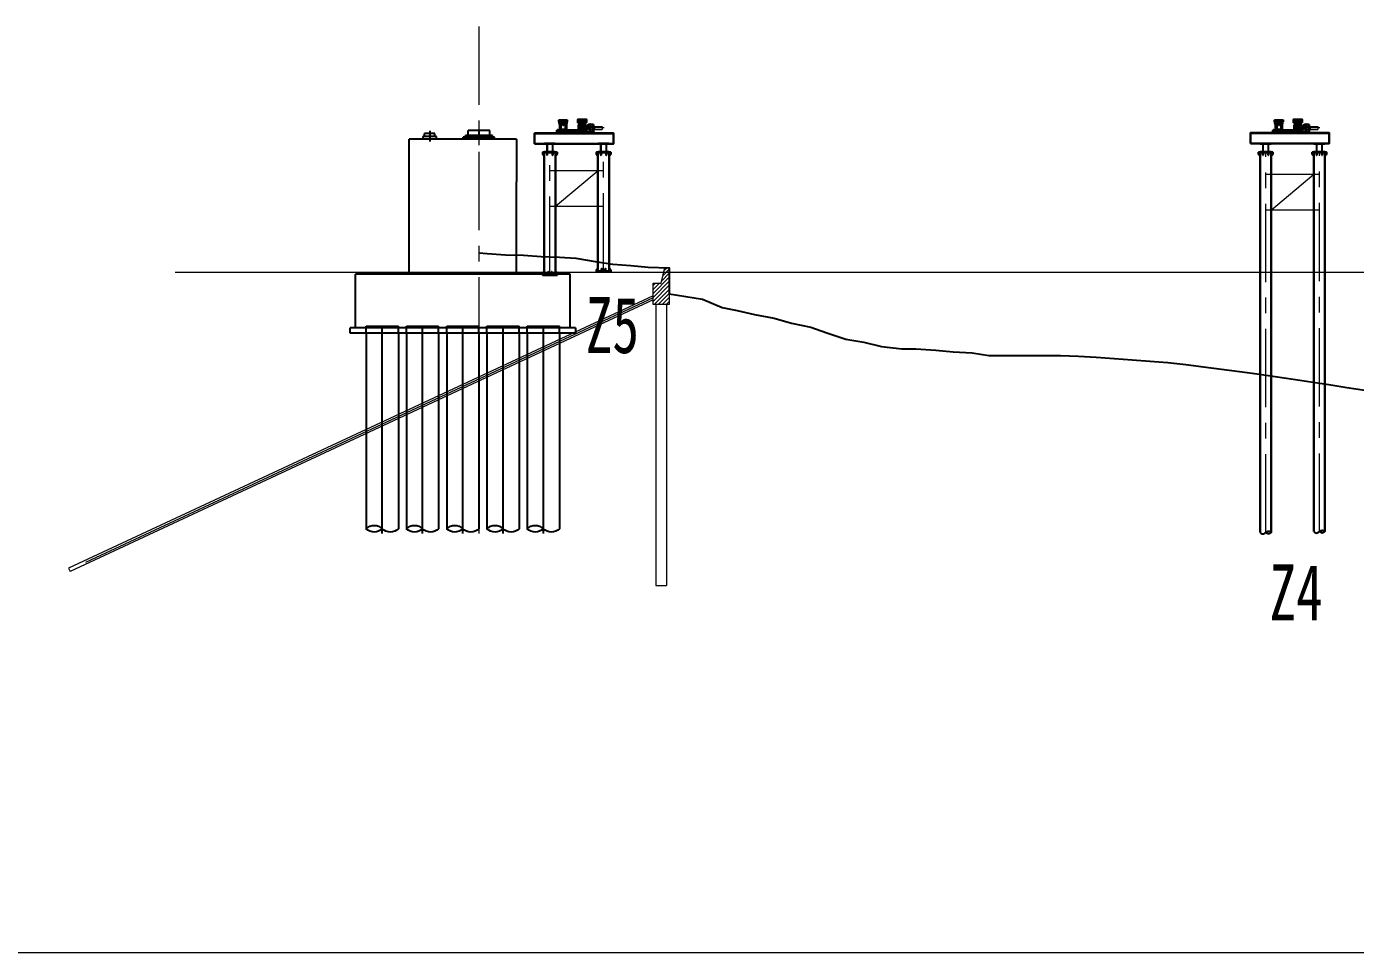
# Model space of a CAD drawing. Extents: x 1767995 to 4174245, y 542814 to 862564.
# Drawn here: x 1856895 to 1931156, y 702689 to 754434 of the extents above; entities that cross this region are included whole.
import ezdxf
from ezdxf.lldxf.tags import DXFTag

# ---------------------------------------------------------------- set-up
doc = ezdxf.new("R2010")
doc.units = 0
doc.header["$LTSCALE"] = 3500
for name, pattern in [('ACAD_ISO02W100', [15, 12, -3]), ('CENTER', [2, 1.25, -0.25, 0.25, -0.25]), ('CENTER8', [6.35, 3.96875, -0.79375, 0.79375, -0.79375]), ('CENTERX2', [101.6, 63.5, -12.7, 12.7, -12.7]), ('DASHED', [0.75, 0.5, -0.25]), ('LINEL4', [12.5, 7.5, -2, 1, -2])]:
    doc.linetypes.add(name, pattern=pattern)
for name, color, linetype, lineweight in [('0 尺寸线', 4, 'Continuous', 18), ('1 BZ 标注', 2, 'Continuous', 13), ('1粗实线', 1, 'Continuous', 30), ('3中心线', 6, 'CENTER', 18), ('5文本', 7, 'Continuous', 15), ('AM_0', 7, 'Continuous', 50), ('中心线', 2, 'CENTER', 15), ('尺寸标注', 3, 'Continuous', 18), ('总 河堤', 6, 'Continuous', 15), ('标注', 3, 'Continuous', 18), ('桥 构造细实', 3, 'Continuous', 15), ('桥 构造细虚', 6, 'Continuous', 15), ('桥-构造-细线', 4, 'Continuous', 18)]:
    doc.layers.add(name, color=color, linetype=linetype, lineweight=lineweight)
for name, color, linetype in [('M_Prof', 2, 'Continuous'), ('卡特粗实线', 7, 'Continuous'), ('纵_地面线', 30, 'Continuous')]:
    doc.layers.add(name, color=color, linetype=linetype)
doc.styles.add('图内文字', font='仿宋_GB2312.TTF', dxfattribs={"width": 0.7})
tags = doc.linetypes.add('DASHDOT0', pattern=[1, 0.4, -0.3, 0, -0.3]).pattern_tags.tags
tags[10:11] = [DXFTag(74, 4), DXFTag(75, 0), DXFTag(340, '0'), DXFTag(46, 0.0), DXFTag(50, 0.0), DXFTag(44, 0.0), DXFTag(45, 0.0)]
tags[8:9] = [DXFTag(74, 4), DXFTag(75, 0), DXFTag(340, '0'), DXFTag(46, 0.0), DXFTag(50, 0.0), DXFTag(44, 0.0), DXFTag(45, 0.0)]
tags[6:7] = [DXFTag(74, 4), DXFTag(75, 0), DXFTag(340, '0'), DXFTag(46, 0.0), DXFTag(50, 0.0), DXFTag(44, 0.0), DXFTag(45, 0.0)]
tags[4:5] = [DXFTag(74, 4), DXFTag(75, 0), DXFTag(340, '0'), DXFTag(46, 0.0), DXFTag(50, 0.0), DXFTag(44, 0.0), DXFTag(45, 0.0)]

# ---------------------------------------------------------------- blocks, each defined once
blk = doc.blocks.new('左堤岸')
at = {"layer": '总 河堤'}
h = blk.add_hatch(dxfattribs=at)
h.set_pattern_fill('ANSI31', color=256, scale=0.05, style=0)
h.paths.add_polyline_path([(0, 1.25), (-0.25, 1.25), (-0.45, 0.4), (-0.9, 0.4), (-0.9, -0.42), (0, 0)])
h.paths.add_polyline_path([(0, 0), (-0.9, -0.42), (-0.9, -0.8), (0, -0.8)])
for p, q in [((-0.45, 0.4), (-0.25, 1.25)), ((0, 1.25), (-0.25, 1.25)), ((0, 1.25), (0, -0.8)), ((-0.9, -0.8), (-0.9, 0.4)), ((-0.9, 0.4), (-0.45, 0.4)), ((0, -0.8), (-0.9, -0.8)), ((-0.75, -0.8), (-0.75, -16.5)), ((-0.15, -0.8), (-0.15, -16.5)), ((-0.75, -16.5), (-0.15, -16.5))]:
    blk.add_line(p, q, dxfattribs=at)
at = {"layer": '总 河堤', "color": 8}
for p, q in [((-0.9, -0.309), (-33.569, -15.543)), ((-0.9, -0.53), (-33.485, -15.725)), ((-0.9, -0.42), (-32.621, -15.211)), ((-33.569, -15.543), (-33.485, -15.725))]:
    blk.add_line(p, q, dxfattribs=at)
blk = doc.blocks.new('当时算的发生的')
at = {"color": 1}
for p, q in [((5298073, 1442349), (5297573, 1442349)), ((5297573, 1439961), (5297573, 1442349)), ((5303573, 1442349), (5298073, 1442349)), ((5298323, 1442349), (5298323, 1442349)), ((5299109, 1442495), (5298336, 1442495)), ((5299109, 1442495), (5298336, 1442495)), ((5299109, 1442495), (5298336, 1442495)), ((5299109, 1442495), (5298336, 1442495)), ((5298336, 1442495), (5298336, 1442349)), ((5299109, 1442349), (5298336, 1442349)), ((5298441, 1442495), (5298441, 1442655)), ((5298441, 1442495), (5298441, 1442655)), ((5298441, 1442495), (5298441, 1442655)), ((5298441, 1442495), (5298441, 1442655)), ((5298441, 1442495), (5298441, 1442655)), ((5298441, 1442495), (5298441, 1442655)), ((5299005, 1442655), (5298441, 1442655)), ((5298723, 1442815), (5298723, 1442206)), ((5299005, 1442495), (5299005, 1442655)), ((5299005, 1442495), (5299005, 1442655)), ((5299005, 1442495), (5299005, 1442655)), ((5299005, 1442495), (5299005, 1442655)), ((5299005, 1442495), (5299005, 1442655)), ((5299005, 1442495), (5299005, 1442655)), ((5299005, 1442495), (5299005, 1442655)), ((5299005, 1442495), (5299005, 1442655)), ((5299109, 1442349), (5299109, 1442495)), ((5299109, 1442349), (5299109, 1442495)), ((5299109, 1442349), (5299109, 1442495)), ((5299109, 1442349), (5299109, 1442495)), ((5302348, 1442461), (5300598, 1442461)), ((5300598, 1442349), (5300598, 1442461)), ((5302348, 1442461), (5300598, 1442461)), ((5300598, 1442349), (5300598, 1442461)), ((5302348, 1442461), (5300598, 1442461)), ((5300598, 1442349), (5300598, 1442461)), ((5302348, 1442461), (5300598, 1442461)), ((5300598, 1442349), (5300598, 1442461)), ((5302223, 1442552), (5300722, 1442552)), ((5300722, 1442461), (5300722, 1442552)), ((5302223, 1442552), (5300722, 1442552)), ((5300722, 1442461), (5300722, 1442552)), ((5302223, 1442552), (5300722, 1442552)), ((5300722, 1442461), (5300722, 1442552)), ((5302223, 1442552), (5300722, 1442552)), ((5300722, 1442461), (5300722, 1442552)), ((5302223, 1442461), (5300722, 1442461)), ((5302223, 1442461), (5300722, 1442461)), ((5302223, 1442461), (5300722, 1442461)), ((5302223, 1442461), (5300722, 1442461)), ((5300868, 1442552), (5300868, 1442818)), ((5300868, 1442552), (5300868, 1442818)), ((5300868, 1442552), (5300868, 1442818)), ((5300868, 1442552), (5300868, 1442818)), ((5300868, 1442552), (5300868, 1442818)), ((5300868, 1442552), (5300868, 1442818)), ((5302077, 1442818), (5300868, 1442818)), ((5301473, 1442769), (5301473, 1442349)), ((5302077, 1442552), (5302077, 1442818)), ((5302077, 1442552), (5302077, 1442818)), ((5302077, 1442552), (5302077, 1442818)), ((5302077, 1442552), (5302077, 1442818)), ((5302077, 1442552), (5302077, 1442818)), ((5302077, 1442552), (5302077, 1442818)), ((5302077, 1442552), (5302077, 1442818)), ((5302077, 1442552), (5302077, 1442818)), ((5302223, 1442461), (5302223, 1442552)), ((5302223, 1442461), (5302223, 1442552)), ((5302223, 1442461), (5302223, 1442552)), ((5302223, 1442461), (5302223, 1442552)), ((5302348, 1442349), (5302348, 1442461)), ((5302348, 1442349), (5302348, 1442461)), ((5302348, 1442349), (5302348, 1442461)), ((5302348, 1442349), (5302348, 1442461)), ((5303573, 1442349), (5303573, 1439961)), ((5297573, 1434800), (5297573, 1439961)), ((5303573, 1434800), (5303573, 1439961)), ((5306573, 1434800), (5294573, 1434800)), ((5294573, 1431800), (5294573, 1434800)), ((5306573, 1431800), (5306573, 1434800)), ((5306573, 1431800), (5306573, 1434800)), ((5306873, 1431800), (5294273, 1431800)), ((5294273, 1431500), (5294273, 1431800)), ((5295173, 1431900), (5296973, 1431900)), ((5295173, 1431500), (5295173, 1431900)), ((5295173, 1431900), (5296973, 1431900)), ((5295173, 1431500), (5295173, 1431900)), ((5306873, 1431800), (5295173, 1431800)), ((5296073, 1420307), (5296073, 1431900)), ((5296973, 1431500), (5296973, 1431900)), ((5296973, 1431500), (5296973, 1431900)), ((5297423, 1431900), (5299223, 1431900)), ((5297423, 1431500), (5297423, 1431900)), ((5297423, 1431900), (5299223, 1431900)), ((5297423, 1431500), (5297423, 1431900)), ((5298323, 1420307), (5298323, 1431900)), ((5299223, 1431500), (5299223, 1431900)), ((5299223, 1431500), (5299223, 1431900)), ((5299673, 1431900), (5301473, 1431900)), ((5299673, 1431500), (5299673, 1431900)), ((5299673, 1431900), (5301473, 1431900)), ((5299673, 1431500), (5299673, 1431900)), ((5300573, 1420307), (5300573, 1431900)), ((5301473, 1431500), (5301473, 1431900)), ((5301473, 1431500), (5301473, 1431900)), ((5301923, 1431900), (5303723, 1431900)), ((5301923, 1431500), (5301923, 1431900)), ((5301923, 1431900), (5303723, 1431900)), ((5301923, 1431500), (5301923, 1431900)), ((5302823, 1420307), (5302823, 1431900)), ((5303723, 1431500), (5303723, 1431900)), ((5303723, 1431500), (5303723, 1431900)), ((5304173, 1431900), (5305973, 1431900)), ((5304173, 1431500), (5304173, 1431900)), ((5304173, 1431900), (5305973, 1431900)), ((5304173, 1431500), (5304173, 1431900)), ((5305073, 1420307), (5305073, 1431900)), ((5305973, 1431500), (5305973, 1431900)), ((5305973, 1431500), (5305973, 1431900)), ((5306873, 1431800), (5306873, 1431500)), ((5306873, 1431800), (5306873, 1431500)), ((5306873, 1431500), (5294273, 1431500)), ((5306873, 1431500), (5295173, 1431500)), ((5295173, 1431500), (5295173, 1420568)), ((5295173, 1431500), (5295173, 1420568)), ((5296973, 1431500), (5296973, 1420568)), ((5296973, 1431500), (5296973, 1420568)), ((5297423, 1431500), (5297423, 1420568)), ((5297423, 1431500), (5297423, 1420568)), ((5299223, 1431500), (5299223, 1420568)), ((5299223, 1431500), (5299223, 1420568)), ((5299673, 1431500), (5299673, 1420568)), ((5299673, 1431500), (5299673, 1420568)), ((5301473, 1431500), (5301473, 1420568)), ((5301473, 1431500), (5301473, 1420568)), ((5301923, 1431500), (5301923, 1420568)), ((5301923, 1431500), (5301923, 1420568)), ((5303723, 1431500), (5303723, 1420568)), ((5303723, 1431500), (5303723, 1420568)), ((5304173, 1431500), (5304173, 1420568)), ((5304173, 1431500), (5304173, 1420568)), ((5305973, 1431500), (5305973, 1420568)), ((5305973, 1431500), (5305973, 1420568))]:
    blk.add_line(p, q, dxfattribs=at)
for points in [[(5296973, 1420568, -0.414214), (5296073, 1420568, -0.414214), (5295173, 1420568, -0.414214), (5296073, 1420568)], [(5299223, 1420568, -0.414214), (5298323, 1420568, -0.414214), (5297423, 1420568, -0.414214), (5298323, 1420568)], [(5301473, 1420568, -0.414214), (5300573, 1420568, -0.414214), (5299673, 1420568, -0.414214), (5300573, 1420568)], [(5303723, 1420568, -0.414214), (5302823, 1420568, -0.414214), (5301923, 1420568, -0.414214), (5302823, 1420568)], [(5305973, 1420568, -0.414214), (5305073, 1420568, -0.414214), (5304173, 1420568, -0.414214), (5305073, 1420568)]]:
    blk.add_lwpolyline(points, format="xyb", dxfattribs=at)
blk = doc.blocks.new('SW_CENTERMARKSYMBOL_15')
at = {"color": 0, "linetype": 'Continuous', "lineweight": 0}
for p, q in [((-1, 0), (-1.21374, 0)), ((0, 0), (-0.5, 0)), ((0, 1), (0, 1.21374)), ((0, 0), (0, 0.5)), ((0, 0), (0, -0.5)), ((0, 0), (0.5, 0)), ((1, 0), (1.21374, 0)), ((0, -1), (0, -1.21374))]:
    blk.add_line(p, q, dxfattribs=at)
blk = doc.blocks.new('1234569')
at = {"layer": '尺寸标注', "color": 7, "linetype": 'CENTER8'}
for p, q in [((-196111, -679551), (-196090, -679551)), ((-196100, -679562), (-196100, -679541)), ((-196100, -679595), (-196100, -679566))]:
    blk.add_line(p, q, dxfattribs=at)
at = {"layer": '尺寸标注', "color": 7}
for points in [[(-196106, -679565), (-196106, -679565, 0.414214), (-196108, -679567), (-196108, -679575)], [(-196093, -679575), (-196093, -679567, 0.414214), (-196095, -679565), (-196095, -679565)]]:
    blk.add_lwpolyline(points, format="xyb", dxfattribs=at)
blk.add_lwpolyline([(-196095, -679575), (-196095, -679600), (-196100, -679603), (-196105, -679600), (-196105, -679575)], dxfattribs=at)
for radius in [15, 10.4]:
    blk.add_circle((-196100, -679551), radius, dxfattribs=at)
blk = doc.blocks.new('456')
at = {"layer": '尺寸标注', "color": 1, "linetype": 'DASHDOT0'}
for p, q in [((-216147, -678337), (-216154, -678337)), ((-216150, -678340), (-216150, -678333))]:
    blk.add_line(p, q, dxfattribs=at)
at = {"layer": '尺寸标注', "color": 1}
blk.add_circle((-216150, -678337), 3.5, dxfattribs=at)
blk = doc.blocks.new('321321')
at = {"layer": '尺寸标注', "color": 1, "linetype": 'DASHDOT0'}
for p, q in [((-216211, -682364), (-216218, -682364)), ((-216214, -682367), (-216214, -682360)), ((-215991, -682364), (-215998, -682364)), ((-215994, -682367), (-215994, -682360)), ((-215771, -682364), (-215778, -682364)), ((-215774, -682367), (-215774, -682360)), ((-215551, -682364), (-215558, -682364)), ((-215554, -682367), (-215554, -682360)), ((-215331, -682364), (-215338, -682364)), ((-215334, -682367), (-215334, -682360))]:
    blk.add_line(p, q, dxfattribs=at)
at = {"layer": '尺寸标注', "color": 1}
for points in [[(-216212, -682367), (-216210, -682364), (-216212, -682360), (-216216, -682361), (-216218, -682364), (-216216, -682367)], [(-215992, -682367), (-215990, -682364), (-215992, -682360), (-215996, -682361), (-215998, -682364), (-215996, -682367)], [(-215772, -682367), (-215770, -682364), (-215772, -682360), (-215776, -682361), (-215778, -682364), (-215776, -682367)], [(-215552, -682367), (-215550, -682364), (-215552, -682360), (-215556, -682361), (-215558, -682364), (-215556, -682367)], [(-215332, -682367), (-215330, -682364), (-215332, -682360), (-215336, -682361), (-215338, -682364), (-215336, -682367)]]:
    blk.add_lwpolyline(points, close=True, dxfattribs=at)
at = {"layer": '尺寸标注', "color": 4}
for centre, radius in [((-216214, -682364), 6), ((-216214, -682364), 5), ((-215994, -682364), 6), ((-215774, -682364), 6), ((-215554, -682364), 6), ((-215334, -682364), 6)]:
    blk.add_circle(centre, radius, dxfattribs=at)
at = {"layer": '尺寸标注', "color": 1}
for centre in [(-216214, -682364), (-215994, -682364), (-215774, -682364), (-215554, -682364), (-215334, -682364)]:
    blk.add_circle(centre, 5, dxfattribs=at)
at = {"layer": '尺寸标注', "color": 251}
for centre in [(-216214, -682364), (-215994, -682364), (-215774, -682364), (-215554, -682364), (-215334, -682364)]:
    blk.add_circle(centre, 3, dxfattribs=at)
blk = doc.blocks.new('0123')
at = {"layer": '尺寸标注', "color": 0}
for p, q in [((-197674, -679484), (-197674, -679478)), ((-197671, -679484), (-197671, -679509)), ((-197670, -679484), (-197670, -679478)), ((-197662, -679478), (-197662, -679484)), ((-197661, -679484), (-197661, -679509))]:
    blk.add_line(p, q, dxfattribs=at)
at = {"layer": '尺寸标注', "color": 0, "linetype": 'DASHDOT0'}
blk.add_line((-197666, -679473), (-197666, -679513), dxfattribs=at)
at = {"layer": '尺寸标注', "color": 0}
for points in [[(-197658, -679478), (-197674, -679478, 0.414214), (-197675, -679479), (-197675, -679484)], [(-197657, -679484), (-197657, -679479, 0.414214), (-197658, -679478), (-197658, -679484)]]:
    blk.add_lwpolyline(points, format="xyb", dxfattribs=at)
blk.add_lwpolyline([(-197671, -679509), (-197661, -679509), (-197666, -679513)], close=True, dxfattribs=at)
blk = doc.blocks.new('23322')
at = {"layer": '尺寸标注', "color": 0}
for p, q in [((39013, 49007), (39030, 49014)), ((39261, 49109), (39244, 49102)), ((39261, 49006), (39244, 49013)), ((39085, 48934), (39092, 48951)), ((39188, 48934), (39181, 48950))]:
    blk.add_line(p, q, dxfattribs=at)
for centre, radius in [((39021, 49010), 9), ((39022, 49106), 9), ((39137, 49058), 90), ((39137, 49058), 90), ((39089, 49173), 9), ((39185, 49173), 9), ((39252, 49010), 9), ((39253, 49105), 9), ((39089, 48942), 9), ((39184, 48942), 9)]:
    blk.add_circle(centre, radius, dxfattribs=at)
blk.add_arc((39137, 49058), 150, 296.46128, 243.53872, dxfattribs=at)
blk = doc.blocks.new('ewqwe')
h = blk.add_hatch()
h.set_pattern_fill('ANSI37', color=5, scale=4)
h.set_pattern_definition([(45, (60193.746, -5943.269), (-8.98025612, 8.98025612), []), (135, (60193.746, -5943.269), (-8.98025612, -8.98025612), [])])
h.paths.add_polyline_path([(965601, 492388), (966080, 492388), (966080, 492408), (965601, 492408)])
at = {"color": 2, "lineweight": 30}
for p, q in [((965601, 492388), (966081, 492388)), ((965601, 492208), (965601, 492378)), ((965706, 492208), (965706, 492368)), ((965726, 492208), (965726, 492368)), ((965831, 492208), (965831, 492368)), ((965851, 492208), (965851, 492368)), ((965956, 492208), (965956, 492368)), ((965976, 492208), (965976, 492368)), ((966081, 492208), (966081, 492378)), ((965601, 492208), (966081, 492208)), ((965601, 492188), (966081, 492188)), ((965651, 492148), (965671, 492148)), ((966011, 492148), (966031, 492148)), ((966081, 492188), (966081, 492208))]:
    blk.add_line(p, q, dxfattribs=at)
at = {"color": 2}
for p, q in [((965601, 492368), (965601, 492388)), ((965601, 492188), (965601, 492208))]:
    blk.add_line(p, q, dxfattribs=at)
at = {"color": 2, "lineweight": 30}
blk.add_lwpolyline([(965601, 492368), (966081, 492368), (966081, 492388)], dxfattribs=at)
at = {"layer": '0 尺寸线'}
blk.add_lwpolyline([(965601, 492388), (966081, 492388), (966081, 492408), (965601, 492408)], close=True, dxfattribs=at)
at = {"layer": '1 BZ 标注'}
for p, q in [((965651, 492148), (965671, 492148)), ((966011, 492148), (966031, 492148))]:
    blk.add_line(p, q, dxfattribs=at)
at = {"layer": '中心线', "linetype": 'CENTERX2'}
for p, q in [((965651, 492188), (965651, 492148)), ((965651, 492188), (965651, 492148)), ((965671, 492188), (965671, 492148)), ((965671, 492188), (965671, 492148)), ((965671, 492148), (966011, 492148)), ((965671, 492148), (966011, 492148)), ((966011, 492188), (966011, 492148)), ((966011, 492188), (966011, 492148)), ((966031, 492188), (966031, 492148)), ((966031, 492188), (966031, 492148))]:
    blk.add_line(p, q, dxfattribs=at)
at = {"layer": '卡特粗实线'}
blk.add_line((965976, 492208), (965996, 492208), dxfattribs=at)
blk = doc.blocks.new('A$C159A2C35')
h = blk.add_hatch()
h.set_pattern_fill('ANSI37', color=5, scale=4)
h.set_pattern_definition([(45, (-904848.285, -497628.079), (-8.98025612, 8.98025612), []), (135, (-904848.285, -497628.079), (-8.98025612, -8.98025612), [])])
h.paths.add_polyline_path([(449, 703), (928, 703), (928, 723), (449, 723)])
at = {"layer": '尺寸标注', "linetype": 'ACAD_ISO02W100', "lineweight": 30, "ltscale": 3}
h = blk.add_hatch(dxfattribs=at)
h.set_pattern_fill('ANSI32', color=3, scale=50)
h.set_pattern_definition([(45, (-39514.227, -48795.501), (-13.258252, 13.258252), []), (45, (-39505.388, -48795.501), (-13.258252, 13.258252), [])])
h.paths.add_polyline_path([(-578, 68), (-578, 48), (-175, 48), (-175, 68)])
at = {"color": 5, "linetype": 'Continuous', "lineweight": 0}
for p, q in [((-771, 352), (-1493, 352)), ((-771, 172), (-1493, 172)), ((-878, 375), (-879, 375)), ((-873, 369), (-873, 365)), ((-870, 369), (-873, 369)), ((-873, 365), (-873, 352)), ((-870, 365), (-870, 369)), ((-870, 365), (-870, 352)), ((-864, 375), (-865, 375)), ((-771, 394), (-811, 394)), ((-771, 386), (-811, 386)), ((-771, 378), (-811, 378)), ((-771, 126), (-811, 126)), ((-771, 118), (-811, 118)), ((-771, 110), (-811, 110))]:
    blk.add_line(p, q, dxfattribs=at)
at = {"color": 7, "linetype": 'Continuous'}
for p, q in [((-1026, 45), (-588, 45)), ((-923, 45), (-952, 45)), ((-667, 45), (-724, 45)), ((-588, 45), (-576, 45)), ((-118, 45), (-576, 45)), ((684, 131), (688, 131)), ((686, 418), (690, 418))]:
    blk.add_line(p, q, dxfattribs=at)
at = {"color": 6, "linetype": 'Continuous'}
blk.add_line((-578, 424), (-175, 424), dxfattribs=at)
at = {"color": 5, "linetype": 'Continuous'}
for p, q in [((-546, 98), (-546, 424)), ((-207, 424), (-207, 98))]:
    blk.add_line(p, q, dxfattribs=at)
at = {"color": 2, "lineweight": 30}
for p, q in [((448, 603), (448, 723)), ((448, 703), (928, 703)), ((448, 603), (928, 603)), ((448, 583), (928, 583)), ((473, 533), (473, 583)), ((473, 533), (483, 533)), ((473, 533), (522, 433)), ((483, 533), (483, 583)), ((483, 533), (532, 433)), ((522, 433), (563, 433)), ((553, 603), (553, 683)), ((563, 433), (563, 583)), ((573, 603), (573, 683)), ((678, 603), (678, 683)), ((698, 603), (698, 683)), ((803, 603), (803, 683)), ((814, 433), (814, 583)), ((814, 433), (856, 433)), ((823, 603), (823, 683)), ((894, 533), (846, 433)), ((904, 533), (856, 433)), ((894, 533), (894, 583)), ((904, 533), (904, 583)), ((928, 603), (928, 703))]:
    blk.add_line(p, q, dxfattribs=at)
at = {"color": 2}
for p, q in [((448, 683), (448, 703)), ((448, 583), (448, 603))]:
    blk.add_line(p, q, dxfattribs=at)
at = {"color": 5, "linetype": 'DASHED'}
for p, q in [((553, 433), (553, 583)), ((824, 433), (824, 583))]:
    blk.add_line(p, q, dxfattribs=at)
at = {"color": 5, "linetype": 'Continuous', "lineweight": 0}
for points in [[(-879, 375), (-879, 380), (-879, 382)], [(-864, 382), (-864, 382), (-864, 382), (-866, 382), (-867, 382), (-870, 382), (-872, 382), (-875, 382), (-877, 382), (-878, 382), (-879, 382), (-879, 382)], [(-864, 382), (-864, 380), (-864, 375)]]:
    blk.add_lwpolyline(points, dxfattribs=at)
blk.add_lwpolyline([(-811, 95), (-811, 410, -0.414214), (-809, 412), (-773, 412, -0.414214), (-771, 410), (-771, 95, -0.414214), (-773, 93), (-809, 93, -0.414214)], format="xyb", close=True, dxfattribs=at)
for points in [[(-603, 287), (-751, 287, -0.414214), (-753, 289), (-753, 310, 0.414214), (-755, 312), (-771, 312)], [(-771, 212), (-755, 212, 0.414214), (-753, 214), (-753, 235, -0.414214), (-751, 237), (-603, 237, 0.414214), (-598, 242), (-598, 282, 0.414214), (-603, 287)]]:
    blk.add_lwpolyline(points, format="xyb", dxfattribs=at)
at = {"color": 2, "lineweight": 30}
blk.add_lwpolyline([(448, 683), (928, 683)], dxfattribs=at)
at = {"color": 7, "linetype": 'Continuous'}
for centre, radius in [((686, 131), 8.26), ((686, 131), 7.14), ((688, 418), 8.26), ((688, 418), 7.14), ((686, 131), 2), ((688, 418), 2)]:
    blk.add_circle(centre, radius, dxfattribs=at)
at = {"color": 5, "linetype": 'Continuous', "lineweight": 0}
for points, knots in [([(-873, 369), (-875, 369), (-876, 370), (-878, 371), (-878, 371)], [0, 0, 0, 0, 0.993902, 1, 1, 1, 1]), ([(-865, 371), (-866, 371), (-867, 370), (-869, 369), (-870, 369)], [0, 0, 0, 0, 0.587839, 1, 1, 1, 1])]:
    blk.add_open_spline(points, degree=3, knots=knots, dxfattribs=at)
at = {"color": 7, "linetype": 'Continuous'}
for points in [[(680, 125), (680, 126), (678, 127), (678, 130), (678, 133), (679, 136), (681, 138), (683, 139), (686, 140), (689, 139), (692, 138), (694, 135), (695, 133), (695, 130), (694, 127), (692, 125), (690, 123), (687, 122), (684, 122), (682, 123), (681, 125), (680, 125)], [(682, 412), (682, 413), (680, 414), (680, 417), (680, 420), (681, 423), (683, 425), (685, 426), (688, 427), (691, 426), (694, 425), (696, 423), (697, 420), (697, 417), (696, 414), (694, 412), (692, 410), (689, 409), (686, 410), (684, 411), (683, 412), (682, 412)]]:
    blk.add_open_spline(points, degree=3, knots=[0, 0, 0, 0, 0.053715, 0.10743, 0.161125, 0.214803, 0.268509, 0.322226, 0.375879, 0.429453, 0.483028, 0.536683, 0.5904, 0.644106, 0.697784, 0.751479, 0.805199, 0.858879, 0.912473, 0.966037, 1, 1, 1, 1], dxfattribs=at)
at = {"layer": '0 尺寸线'}
blk.add_lwpolyline([(449, 703), (928, 703), (928, 723), (449, 723)], close=True, dxfattribs=at)
at = {"layer": '1 BZ 标注'}
for p, q in [((-1493, 352), (-1493, 172)), ((928, 703), (928, 683)), ((928, 603), (928, 583))]:
    blk.add_line(p, q, dxfattribs=at)
at = {"layer": 'AM_0', "color": 7, "lineweight": 30}
for p, q in [((-1010, 453), (-1010, 45)), ((-841, 453), (-1010, 453)), ((-990, 453), (-990, 45)), ((-877, 45), (-877, 0)), ((-841, 45), (-841, 453)), ((-811, 453), (-841, 453)), ((-811, 45), (-811, 453)), ((-761, 453), (-811, 453)), ((1006, 45), (1006, 135)), ((1026, 45), (1026, 135))]:
    blk.add_line(p, q, dxfattribs=at)
for points in [[(-1026, 45), (1026, 45), (1026, 0), (-1026, 0)], [(386, 65), (986, 65), (986, 45), (386, 45)]]:
    blk.add_lwpolyline(points, close=True, dxfattribs=at)
blk.add_lwpolyline([(1026, 135), (-511, 135, -0.414214), (-661, 285), (-661, 353, 0.414491), (-761, 453)], format="xyb", dxfattribs=at)
blk.add_lwpolyline([(-678, 45), (-678, 48), (-576, 48), (346, 48), (346, 45)], dxfattribs=at)
at = {"layer": '中心线', "linetype": 'CENTERX2'}
blk.add_line((688, 610), (688, 363), dxfattribs=at)
at = {"layer": '卡特粗实线'}
blk.add_line((823, 603), (843, 603), dxfattribs=at)
at = {"layer": '尺寸标注', "color": 253, "linetype": 'LINEL4'}
for p, q in [((-1611, 262), (-207, 262)), ((-377, -88), (-377, 571)), ((-377, 571), (-377, -88)), ((-377, -22), (-377, 522)), ((-326, 386), (-333, 369)), ((546, 440), (546, 65)), ((546, 121), (826, 121)), ((596, 205), (596, 143)), ((776, 205), (776, 143)), ((827, 440), (826, 65))]:
    blk.add_line(p, q, dxfattribs=at)
at = {"layer": '尺寸标注', "color": 4}
for p, q in [((-811, 402), (-811, 343)), ((-811, 388), (-811, 45)), ((-811, 93), (-811, 153)), ((-811, 45), (1026, 45)), ((-227, 98), (-527, 98)), ((-522, 48), (-522, 48)), ((-514, 48), (-514, 48)), ((-444, 128), (-310, 128)), ((-385, 45), (-385, 45)), ((-381, 45), (-381, 45)), ((-373, 45), (-373, 45)), ((-369, 45), (-369, 45)), ((-244, 68), (-244, 68)), ((-228, 68), (-228, 68)), ((346, 45), (346, 135)), ((366, 45), (366, 135)), ((506, 65), (686, 65)), ((686, 143), (586, 125)), ((686, 65), (866, 65))]:
    blk.add_line(p, q, dxfattribs=at)
at = {"layer": '尺寸标注', "color": 8, "linetype": 'ACAD_ISO02W100'}
for p, q in [((-661, 272), (-811, 272)), ((-661, 252), (-811, 252))]:
    blk.add_line(p, q, dxfattribs=at)
at = {"layer": '尺寸标注', "color": 6}
blk.add_line((947, 45), (-811, 45), dxfattribs=at)
at = {"layer": '尺寸标注', "color": 6, "lineweight": 30}
for p, q in [((-708, 291), (-708, 327)), ((-708, 291), (-708, 327)), ((-708, 197), (-708, 233)), ((-708, 197), (-708, 233)), ((-706, 329), (-578, 329)), ((-706, 289), (-578, 289)), ((-706, 235), (-578, 235)), ((-706, 195), (-578, 195)), ((-175, 63), (-175, 58))]:
    blk.add_line(p, q, dxfattribs=at)
at = {"layer": '尺寸标注', "color": 4, "linetype": 'ACAD_ISO02W100'}
for p, q in [((-673, 289), (-673, 329)), ((-673, 287), (-673, 237)), ((-673, 237), (-673, 287)), ((-673, 195), (-673, 235)), ((-648, 289), (-648, 329)), ((-648, 237), (-648, 287)), ((-648, 195), (-648, 235)), ((-623, 289), (-623, 329)), ((-623, 287), (-623, 237)), ((-623, 237), (-623, 287)), ((-623, 195), (-623, 235))]:
    blk.add_line(p, q, dxfattribs=at)
at = {"layer": '尺寸标注', "color": 1, "linetype": 'CENTER8'}
blk.add_line((-633, 109), (327, 109), dxfattribs=at)
at = {"layer": '尺寸标注', "color": 2}
blk.add_line((-578, 87), (-578, 424), dxfattribs=at)
at = {"layer": '尺寸标注', "color": 6, "linetype": 'ACAD_ISO02W100', "lineweight": 30, "ltscale": 3}
for p, q in [((-578, 98), (-175, 98)), ((-578, 68), (-175, 68))]:
    blk.add_line(p, q, dxfattribs=at)
at = {"layer": '尺寸标注', "color": 8}
for p, q in [((-526, 53), (-522, 57)), ((-526, 53), (-526, 48)), ((-522, 88), (-518, 90)), ((-522, 68), (-522, 88)), ((-522, 68), (-522, 57)), ((-518, 90), (-514, 88)), ((-514, 88), (-514, 68)), ((-514, 68), (-514, 57)), ((-514, 57), (-510, 53)), ((-510, 53), (-510, 48)), ((-385, 53), (-381, 57)), ((-385, 53), (-385, 48)), ((-381, 88), (-377, 90)), ((-381, 68), (-381, 88)), ((-381, 68), (-381, 57)), ((-377, 90), (-373, 88)), ((-373, 88), (-373, 68)), ((-373, 68), (-373, 57)), ((-373, 57), (-369, 53)), ((-369, 53), (-369, 48)), ((-244, 53), (-240, 57)), ((-244, 53), (-244, 48)), ((-240, 88), (-236, 90)), ((-240, 68), (-240, 88)), ((-240, 68), (-240, 57)), ((-240, 57), (-240, 57)), ((-236, 90), (-232, 88)), ((-232, 88), (-232, 68)), ((-232, 68), (-232, 57)), ((-232, 57), (-228, 53)), ((-228, 53), (-228, 48)), ((423, 73), (449, 73)), ((423, 65), (423, 73)), ((449, 65), (423, 65)), ((426, 17), (426, 65)), ((426, 17), (436, 13)), ((427, 27), (427, 73)), ((427, 17), (427, 45)), ((443, 25), (429, 25)), ((436, 13), (446, 17)), ((445, 27), (445, 73)), ((446, 17), (446, 65)), ((446, 17), (446, 45)), ((449, 73), (449, 65)), ((515, 100), (522, 103)), ((515, 100), (515, 55)), ((522, 103), (522, 55)), ((522, 103), (529, 100)), ((529, 100), (529, 55)), ((538, 540), (538, 443)), ((538, 443), (553, 438)), ((546, 205), (826, 205)), ((553, 438), (553, 423)), ((553, 423), (820, 423)), ((563, 125), (586, 125)), ((586, 125), (686, 143)), ((686, 143), (786, 125)), ((786, 125), (810, 125)), ((834, 443), (820, 438)), ((820, 423), (820, 438)), ((834, 443), (834, 540)), ((850, 103), (843, 100)), ((843, 100), (843, 55)), ((843, 95), (843, 55)), ((850, 103), (850, 55)), ((857, 100), (850, 103)), ((850, 100), (850, 55)), ((857, 100), (857, 55)), ((857, 95), (857, 55)), ((924, 73), (948, 73)), ((924, 65), (924, 73)), ((948, 65), (924, 65)), ((926, 16), (926, 65)), ((926, 16), (936, 13)), ((927, 26), (927, 73)), ((927, 16), (927, 45)), ((943, 24), (929, 24)), ((936, 13), (946, 16)), ((945, 26), (945, 73)), ((946, 16), (946, 65)), ((946, 16), (946, 45)), ((948, 73), (948, 65))]:
    blk.add_line(p, q, dxfattribs=at)
at = {"layer": '尺寸标注', "color": 8, "linetype": 'DASHDOT0'}
for p, q in [((-518, 68), (-518, 90)), ((-377, 68), (-377, 90)), ((-236, 68), (-236, 90))]:
    blk.add_line(p, q, dxfattribs=at)
at = {"layer": '尺寸标注', "color": 1}
blk.add_line((-501, 314), (-484, 307), dxfattribs=at)
at = {"layer": '尺寸标注', "color": 4, "linetype": 'ACAD_ISO02W100', "lineweight": 30, "ltscale": 3}
for p, q in [((-392, 127), (-392, 515)), ((-362, 127), (-362, 515))]:
    blk.add_line(p, q, dxfattribs=at)
at = {"layer": '尺寸标注', "color": 0}
blk.add_line((324, 45), (924, 45), dxfattribs=at)
at = {"layer": '尺寸标注', "color": 8, "linetype": 'CENTER8'}
for p, q in [((436, 25), (436, 73)), ((936, 24), (936, 73))]:
    blk.add_line(p, q, dxfattribs=at)
at = {"layer": '尺寸标注', "color": 1, "lineweight": 30}
for p, q in [((497, 540), (497, 65)), ((497, 540), (875, 540)), ((502, 545), (870, 545)), ((538, 581), (538, 564)), ((539, 563), (838, 563)), ((539, 562), (585, 551)), ((836, 583), (540, 583)), ((586, 551), (787, 551)), ((586, 549), (586, 545)), ((786, 545), (786, 549)), ((787, 551), (837, 562)), ((838, 564), (838, 581)), ((875, 540), (875, 65))]:
    blk.add_line(p, q, dxfattribs=at)
at = {"layer": '尺寸标注', "color": 1, "linetype": 'LINEL4'}
for p, q in [((586, 551), (586, 205)), ((786, 551), (786, 205))]:
    blk.add_line(p, q, dxfattribs=at)
at = {"layer": '尺寸标注', "color": 6, "lineweight": 30}
for points in [[(-1021, 361), (-1026, 361), (-1026, 163), (-1021, 163)], [(-1016, 163), (-1010, 163), (-1010, 361), (-1016, 361)], [(-578, 68), (-578, 424), (-546, 424), (-546, 98)], [(-546, 98), (-546, 424), (-207, 424), (-207, 98)], [(-207, 98), (-207, 424), (-175, 424), (-175, 68)]]:
    blk.add_lwpolyline(points, dxfattribs=at)
at = {"layer": '尺寸标注', "color": 2}
blk.add_lwpolyline([(-705, 329), (-665, 329), (-665, 334), (-705, 334)], close=True, dxfattribs=at)
at = {"layer": '尺寸标注', "color": 3}
blk.add_lwpolyline([(-623, 339, 0.414214), (-626, 342), (-653, 342), (-663, 342), (-670, 342, 0.414214), (-673, 339), (-673, 335), (-665, 335), (-665, 329), (-673, 329), (-673, 178, 0.414583), (-670, 175), (-626, 175, 0.413844), (-623, 178)], format="xyb", close=True, dxfattribs=at)
at = {"layer": '尺寸标注', "color": 7, "linetype": 'ACAD_ISO02W100'}
blk.add_lwpolyline([(327, 115), (-633, 115), (-633, 103), (327, 103)], close=True, dxfattribs=at)
at = {"layer": '尺寸标注', "color": 3, "linetype": 'ACAD_ISO02W100', "lineweight": 30, "ltscale": 3}
blk.add_lwpolyline([(-578, 48), (-175, 48), (-175, 68), (-578, 68)], close=True, dxfattribs=at)
at = {"layer": '尺寸标注', "color": 4, "lineweight": 30}
blk.add_lwpolyline([(-542, 545), (-212, 545), (-212, 515), (-542, 515)], close=True, dxfattribs=at)
at = {"layer": '尺寸标注', "color": 4, "linetype": 'ACAD_ISO02W100', "lineweight": 30, "ltscale": 3}
for points in [[(-542, 128), (-542, 515), (-512, 515), (-512, 128)], [(-242, 128), (-242, 515), (-212, 515), (-212, 127)]]:
    blk.add_lwpolyline(points, dxfattribs=at)
at = {"layer": '尺寸标注', "color": 4, "lineweight": 30}
blk.add_lwpolyline([(-542, 113, 0.414214), (-527, 98), (-227, 98, 0.414214), (-212, 113), (-212, 128), (-542, 128)], format="xyb", close=True, dxfattribs=at)
at = {"layer": '尺寸标注', "color": 4}
for points in [[(534, 45), (534, 55), (510, 55), (510, 45)], [(838, 45), (838, 55), (862, 55), (862, 45)]]:
    blk.add_lwpolyline(points, dxfattribs=at)
at = {"layer": '尺寸标注', "color": 8}
for points in [[(533, 55), (511, 55), (511, 48), (533, 48)], [(839, 55), (861, 55), (861, 48), (839, 48)]]:
    blk.add_lwpolyline(points, close=True, dxfattribs=at)
for points in [[(563, 125), (563, 178), (546, 178), (546, 205)], [(810, 125), (810, 178), (826, 178), (826, 205)]]:
    blk.add_lwpolyline(points, dxfattribs=at)
at = {"layer": '尺寸标注', "color": 6, "lineweight": 50}
blk.add_circle((-1018, 305), 4.84, dxfattribs=at)
at = {"layer": '尺寸标注', "color": 6, "lineweight": 30}
blk.add_circle((-1018, 218), 4.84, dxfattribs=at)
at = {"layer": '尺寸标注', "color": 252, "lineweight": 50}
for centre, radius in [((-1018, 305), 3.24), ((-1018, 218), 3.24), ((-1018, 305), 1.71), ((-1018, 218), 1.71)]:
    blk.add_circle(centre, radius, dxfattribs=at)
at = {"layer": '尺寸标注', "color": 6, "lineweight": 50}
for centre, start, end in [((-1018, 363), 203.39093, 336.60907), ((-1018, 161), 22.74399, 157.25601)]:
    blk.add_arc(centre, 4.84, start, end, dxfattribs=at)
at = {"layer": '尺寸标注', "color": 252, "lineweight": 50}
for centre, start, end in [((-1018, 363), 216.35681, 323.64319), ((-1018, 161), 35.26085, 144.73915)]:
    blk.add_arc(centre, 3.24, start, end, dxfattribs=at)
at = {"layer": '尺寸标注', "color": 6, "lineweight": 30}
for centre, start, end in [((-706, 327), 90, 180), ((-706, 291), 180, 270), ((-706, 233), 90, 180), ((-706, 197), 180, 270)]:
    blk.add_arc(centre, 2, start, end, dxfattribs=at)
at = {"layer": '尺寸标注', "color": 8}
for centre, start, end in [((429, 27), 180, 270), ((443, 27), 270, 0), ((929, 26), 180, 270), ((943, 26), 270, 0)]:
    blk.add_arc(centre, 2, start, end, dxfattribs=at)
at = {"layer": '尺寸标注', "color": 1}
blk.add_arc((502, 540), 5, 90, 180, dxfattribs=at)
at = {"layer": '尺寸标注', "color": 1, "lineweight": 30}
for centre, radius, start, end in [((540, 581), 2, 91.83477, 180.00189), ((540, 564), 2, 180.00189, 221.3973), ((540, 564), 2, 221.3973, 246.96415), ((584, 549), 2, 41.43658, 66.96415), ((584, 549), 2, 0.00255, 41.43658), ((788, 549), 2, 138.60095, 180.00255), ((788, 549), 2, 113.0462, 138.60095), ((836, 581), 2, 359.99798, 90), ((836, 564), 2, 293.0462, 318.6105), ((836, 564), 2, 318.6105, 359.99798), ((870, 540), 5, 0, 90)]:
    blk.add_arc(centre, radius, start, end, dxfattribs=at)
at = {"layer": '尺寸标注', "color": 4}
for points in [[(686, 140), (686, 140), (687, 140), (689, 139), (692, 138), (694, 135), (695, 133), (695, 130), (694, 127), (692, 125), (690, 123), (688, 122), (687, 122), (686, 122)], [(688, 427), (688, 427), (689, 427), (691, 426), (694, 425), (696, 423), (697, 420), (697, 417), (696, 414), (694, 412), (692, 410), (690, 410), (689, 409), (688, 409)]]:
    blk.add_open_spline(points, degree=3, knots=[0.3737289, 0.3737289, 0.3737289, 0.3737289, 0.3758789, 0.4294528, 0.4830281, 0.5366835, 0.5904001, 0.6441057, 0.6977838, 0.7514791, 0.8051994, 0.8588792, 0.8737029, 0.8737029, 0.8737029, 0.8737029], dxfattribs=at)
at = {"color": 7, "linetype": 'Continuous', "lineweight": 0, "xscale": -10, "yscale": 10, "zscale": 10}
for p in [(686, 131), (688, 418)]:
    blk.add_blockref('SW_CENTERMARKSYMBOL_15', p, dxfattribs=at)
at = {"layer": '1 BZ 标注'}
blk.add_blockref('ewqwe', (-966218, -491643), dxfattribs=at)
at = {"layer": '尺寸标注', "color": 4}
for name, p in [('1234569', (195274, 680028)), ('321321', (215631, 682473)), ('456', (215567, 678446)), ('456', (215567, 678446)), ('1234569', (195538, 679999)), ('456', (215787, 678446)), ('456', (215787, 678446)), ('1234569', (195909, 679999)), ('456', (216007, 678446)), ('456', (216007, 678446)), ('456', (216227, 678446)), ('456', (216227, 678446)), ('456', (216447, 678446)), ('456', (216447, 678446)), ('1234569', (197077, 679710))]:
    blk.add_blockref(name, p, dxfattribs=at)
at = {"layer": '尺寸标注', "color": 3}
blk.add_blockref('0123', (196973, 679818), dxfattribs=at)
at = {"layer": '尺寸标注', "color": 7}
blk.add_blockref('23322', (-39514, -48796), dxfattribs=at)

msp = doc.modelspace()

# ---------------------------------------------------------------- linework, layer by layer
at = {"layer": '1粗实线'}
for p, q in [((1885825, 740555.8), (1885825, 747398.8)), ((1886455, 740555.8), (1886455, 747398.7)), ((1888825, 740756.1), (1888825, 747398.8)), ((1889455, 740756.1), (1889455, 747398.7)), ((1925825, 726158.6), (1925825, 747398.8)), ((1926455, 726158.6), (1926455, 747398.7)), ((1928825, 726207.4), (1928825, 747398.8)), ((1929455, 726207.4), (1929455, 747398.7))]:
    msp.add_line(p, q, dxfattribs=at)
for points in [[(1885283.2, 747888.8), (1889695.2, 747888.8), (1889695.2, 748476.8), (1885283.2, 748476.8)], [(1925283.2, 747902.8), (1929695.2, 747902.8), (1929695.2, 748490.8), (1925283.2, 748490.8)], [(1885825, 747248.8), (1885790, 747248.8), (1885740, 747298.8), (1885740, 747398.8), (1885740, 747298.8), (1885790, 747248.8)], [(1885740, 747398.8), (1886540, 747398.8)], [(1885996, 747398.8), (1885996, 747248.8), (1885984, 747248.8), (1885984, 747398.8), (1885984, 747248.8), (1885996, 747248.8)], [(1886296, 747398.8), (1886296, 747248.8), (1886284, 747248.8), (1886284, 747398.8), (1886284, 747248.8), (1886296, 747248.8)], [(1886490, 747248.8), (1886455, 747248.8)], [(1886540, 747298.8), (1886490, 747248.8), (1886540, 747298.8), (1886540, 747398.8)], [(1888825, 747248.8), (1888790, 747248.8), (1888740, 747298.8), (1888740, 747398.8), (1888740, 747298.8), (1888790, 747248.8)], [(1888740, 747398.8), (1889540, 747398.8)], [(1888996, 747398.8), (1888996, 747248.8), (1888984, 747248.8), (1888984, 747398.8), (1888984, 747248.8), (1888996, 747248.8)], [(1889296, 747398.8), (1889296, 747248.8), (1889284, 747248.8), (1889284, 747398.8), (1889284, 747248.8), (1889296, 747248.8)], [(1889490, 747248.8), (1889455, 747248.8)], [(1889540, 747298.8), (1889490, 747248.8), (1889540, 747298.8), (1889540, 747398.8)], [(1925825, 747248.8), (1925790, 747248.8), (1925740, 747298.8), (1925740, 747398.8), (1925740, 747298.8), (1925790, 747248.8)], [(1925740, 747398.8), (1926540, 747398.8)], [(1925996, 747398.8), (1925996, 747248.8), (1925984, 747248.8), (1925984, 747398.8), (1925984, 747248.8), (1925996, 747248.8)], [(1926296, 747398.8), (1926296, 747248.8), (1926284, 747248.8), (1926284, 747398.8), (1926284, 747248.8), (1926296, 747248.8)], [(1926490, 747248.8), (1926455, 747248.8)], [(1926540, 747298.8), (1926490, 747248.8), (1926540, 747298.8), (1926540, 747398.8)], [(1928825, 747248.8), (1928790, 747248.8), (1928740, 747298.8), (1928740, 747398.8), (1928740, 747298.8), (1928790, 747248.8)], [(1928740, 747398.8), (1929540, 747398.8)], [(1928996, 747398.8), (1928996, 747248.8), (1928984, 747248.8), (1928984, 747398.8), (1928984, 747248.8), (1928996, 747248.8)], [(1929296, 747398.8), (1929296, 747248.8), (1929284, 747248.8), (1929284, 747398.8), (1929284, 747248.8), (1929296, 747248.8)], [(1929490, 747248.8), (1929455, 747248.8)], [(1929540, 747298.8), (1929490, 747248.8), (1929540, 747298.8), (1929540, 747398.8)], [(1886030.5, 740575.5), (1886047.9, 740575.5), (1886047.9, 740720.7), (1886030.5, 740720.7)], [(1886251.2, 740575.5), (1886233.8, 740575.5), (1886233.8, 740720.7), (1886251.2, 740720.7)], [(1889030.5, 740756.1), (1889047.9, 740756.1), (1889047.9, 740901.3), (1889030.5, 740901.3)], [(1889251.2, 740756.1), (1889233.8, 740756.1), (1889233.8, 740901.3), (1889251.2, 740901.3)]]:
    msp.add_lwpolyline(points, close=True, dxfattribs=at)
for points in [[(1885740, 747414.8), (1885740, 747398.8), (1885740, 747414.8), (1886540, 747414.8), (1886540, 747398.8), (1886540, 747414.8)], [(1888740, 747414.8), (1888740, 747398.8), (1888740, 747414.8), (1889540, 747414.8), (1889540, 747398.8), (1889540, 747414.8)], [(1925740, 747414.8), (1925740, 747398.8), (1925740, 747414.8), (1926540, 747414.8), (1926540, 747398.8), (1926540, 747414.8)], [(1928740, 747414.8), (1928740, 747398.8), (1928740, 747414.8), (1929540, 747414.8), (1929540, 747398.8), (1929540, 747414.8)], [(1886542.8, 740575.5), (1885740.8, 740575.5), (1885740.8, 740546.5), (1886542.8, 740546.5), (1886542.8, 740575.5), (1886542.8, 740648.1), (1886496.6, 740720.7), (1886451.1, 740720.7)], [(1885740.8, 740575.5), (1885740.8, 740648.1), (1885787, 740720.7), (1885832.5, 740720.7)], [(1889542.8, 740756.1), (1888740.8, 740756.1), (1888740.8, 740727), (1889542.8, 740727), (1889542.8, 740756.1), (1889542.8, 740828.7), (1889496.6, 740901.3), (1889451.1, 740901.3)], [(1888740.8, 740756.1), (1888740.8, 740828.7), (1888787, 740901.3), (1888832.5, 740901.3)]]:
    msp.add_lwpolyline(points, dxfattribs=at)
at = {"layer": '3中心线'}
for p, q in [((1882172.8, 754434.5), (1882172.8, 726106.8)), ((1879422.8, 748614.1), (1879422.8, 748005)), ((1882172.8, 749041.5), (1882172.8, 747807.4)), ((1886140, 740555.8), (1886140, 747398.8)), ((1889140, 740756.1), (1889140, 747398.8)), ((1926140, 726158.6), (1926140, 747398.8)), ((1929140, 726207.4), (1929140, 747398.8)), ((1886140, 746399), (1889140, 746399)), ((1886459.5, 744399), (1888837.1, 746399)), ((1926140, 746184.5), (1929140, 746184.5)), ((1926459.5, 744184.5), (1928837.1, 746184.5)), ((1886140, 744399), (1889140, 744399)), ((1926140, 744184.5), (1929140, 744184.5)), ((1876772.8, 726106.8), (1876772.8, 737699.7)), ((1879022.8, 726106.8), (1879022.8, 737699.7)), ((1881272.8, 726106.8), (1881272.8, 737699.7)), ((1883522.8, 726106.8), (1883522.8, 737699.7)), ((1885772.8, 726106.8), (1885772.8, 737699.7))]:
    msp.add_line(p, q, dxfattribs=at)
at = {"layer": '5文本'}
msp.add_line((1767995, 702689.2, -0.3), (2249245, 702689.2, -0.3), dxfattribs=at)
at = {"layer": 'M_Prof'}
for p, q in [((1885283.2, 748456.8), (1889695.2, 748456.8)), ((1885283.2, 747908.8), (1889695.2, 747908.8)), ((1925283.2, 748470.8), (1929695.2, 748470.8)), ((1925283.2, 747922.8), (1929695.2, 747922.8))]:
    msp.add_line(p, q, dxfattribs=at)
for points in [[(1885840, 747414.8), (1886140, 747414.8), (1886140, 747432.8), (1886008.5, 747432.8, -0.4142136), (1885995.5, 747445.8), (1885995.5, 747871.8, -0.4142136), (1886008.5, 747884.8), (1886140, 747884.8), (1886140, 747902.8), (1885840, 747902.8), (1885840, 747884.8), (1885971.5, 747884.8, -0.4142136), (1885984.5, 747871.8), (1885984.5, 747445.8, -0.4142136), (1885971.5, 747432.8), (1885840, 747432.8)], [(1886140, 747414.8), (1886440, 747414.8), (1886440, 747432.8), (1886308.5, 747432.8, -0.4142136), (1886295.5, 747445.8), (1886295.5, 747871.8, -0.4142136), (1886308.5, 747884.8), (1886440, 747884.8), (1886440, 747902.8), (1886140, 747902.8), (1886140, 747884.8), (1886271.5, 747884.8, -0.4142136), (1886284.5, 747871.8), (1886284.5, 747445.8, -0.4142136), (1886271.5, 747432.8), (1886140, 747432.8)], [(1888840, 747414.8), (1889140, 747414.8), (1889140, 747432.8), (1889008.5, 747432.8, -0.4142136), (1888995.5, 747445.8), (1888995.5, 747871.8, -0.4142136), (1889008.5, 747884.8), (1889140, 747884.8), (1889140, 747902.8), (1888840, 747902.8), (1888840, 747884.8), (1888971.5, 747884.8, -0.4142136), (1888984.5, 747871.8), (1888984.5, 747445.8, -0.4142136), (1888971.5, 747432.8), (1888840, 747432.8)], [(1889140, 747414.8), (1889440, 747414.8), (1889440, 747432.8), (1889308.5, 747432.8, -0.4142136), (1889295.5, 747445.8), (1889295.5, 747871.8, -0.4142136), (1889308.5, 747884.8), (1889440, 747884.8), (1889440, 747902.8), (1889140, 747902.8), (1889140, 747884.8), (1889271.5, 747884.8, -0.4142136), (1889284.5, 747871.8), (1889284.5, 747445.8, -0.4142136), (1889271.5, 747432.8), (1889140, 747432.8)], [(1925840, 747414.8), (1926140, 747414.8), (1926140, 747432.8), (1926008.5, 747432.8, -0.4142136), (1925995.5, 747445.8), (1925995.5, 747871.8, -0.4142136), (1926008.5, 747884.8), (1926140, 747884.8), (1926140, 747902.8), (1925840, 747902.8), (1925840, 747884.8), (1925971.5, 747884.8, -0.4142136), (1925984.5, 747871.8), (1925984.5, 747445.8, -0.4142136), (1925971.5, 747432.8), (1925840, 747432.8)], [(1926140, 747414.8), (1926440, 747414.8), (1926440, 747432.8), (1926308.5, 747432.8, -0.4142136), (1926295.5, 747445.8), (1926295.5, 747871.8, -0.4142136), (1926308.5, 747884.8), (1926440, 747884.8), (1926440, 747902.8), (1926140, 747902.8), (1926140, 747884.8), (1926271.5, 747884.8, -0.4142136), (1926284.5, 747871.8), (1926284.5, 747445.8, -0.4142136), (1926271.5, 747432.8), (1926140, 747432.8)], [(1928840, 747414.8), (1929140, 747414.8), (1929140, 747432.8), (1929008.5, 747432.8, -0.4142136), (1928995.5, 747445.8), (1928995.5, 747871.8, -0.4142136), (1929008.5, 747884.8), (1929140, 747884.8), (1929140, 747902.8), (1928840, 747902.8), (1928840, 747884.8), (1928971.5, 747884.8, -0.4142136), (1928984.5, 747871.8), (1928984.5, 747445.8, -0.4142136), (1928971.5, 747432.8), (1928840, 747432.8)], [(1929140, 747414.8), (1929440, 747414.8), (1929440, 747432.8), (1929308.5, 747432.8, -0.4142136), (1929295.5, 747445.8), (1929295.5, 747871.8, -0.4142136), (1929308.5, 747884.8), (1929440, 747884.8), (1929440, 747902.8), (1929140, 747902.8), (1929140, 747884.8), (1929271.5, 747884.8, -0.4142136), (1929284.5, 747871.8), (1929284.5, 747445.8, -0.4142136), (1929271.5, 747432.8), (1929140, 747432.8)]]:
    msp.add_lwpolyline(points, format="xyb", close=True, dxfattribs=at)
for points in [[(1928825, 726207.4), (1928982.5, 726128.6), (1929140, 726207.4), (1929297.5, 726286.1), (1929455, 726207.4)], [(1925825, 726158.6), (1925982.5, 726079.9), (1926140, 726158.6), (1926297.5, 726237.4), (1926455, 726158.6)], [(1926455, 726158.6), (1926297.5, 726079.9), (1926140, 726158.6)], [(1929455, 726207.4), (1929297.5, 726128.6), (1929140, 726207.4)]]:
    msp.add_spline(points, degree=3, dxfattribs=at)
at = {"layer": '标注', "color": 8}
msp.add_line((1865205.2, 740699.7), (2070703.4, 740699.7), dxfattribs=at)
at = {"layer": '桥 构造细实'}
for p, q in [((1881568, 748351.5), (1881568, 748617.5)), ((1881568, 748351.5), (1881568, 748617.5)), ((1881568, 748351.5), (1881568, 748617.5)), ((1881568, 748351.5), (1881568, 748617.5)), ((1881568, 748351.5), (1881568, 748617.5)), ((1881568, 748351.5), (1881568, 748617.5)), ((1882777.5, 748617.5), (1881568, 748617.5)), ((1882777.5, 748351.5), (1882777.5, 748617.5)), ((1882777.5, 748351.5), (1882777.5, 748617.5)), ((1882777.5, 748351.5), (1882777.5, 748617.5)), ((1882777.5, 748351.5), (1882777.5, 748617.5)), ((1882777.5, 748351.5), (1882777.5, 748617.5)), ((1882777.5, 748351.5), (1882777.5, 748617.5)), ((1882777.5, 748351.5), (1882777.5, 748617.5)), ((1882777.5, 748351.5), (1882777.5, 748617.5)), ((1879809, 748293.9), (1879036.5, 748293.9)), ((1879809, 748293.9), (1879036.5, 748293.9)), ((1879809, 748293.9), (1879036.5, 748293.9)), ((1879809, 748293.9), (1879036.5, 748293.9)), ((1879036.5, 748293.9), (1879036.5, 748148.5)), ((1879809, 748148.5), (1879036.5, 748148.5)), ((1879140.8, 748293.9), (1879140.8, 748454.4)), ((1879140.8, 748293.9), (1879140.8, 748454.4)), ((1879140.8, 748293.9), (1879140.8, 748454.4)), ((1879140.8, 748293.9), (1879140.8, 748454.4)), ((1879140.8, 748293.9), (1879140.8, 748454.4)), ((1879140.8, 748293.9), (1879140.8, 748454.4)), ((1879704.7, 748454.4), (1879140.8, 748454.4)), ((1879704.7, 748293.9), (1879704.7, 748454.4)), ((1879704.7, 748293.9), (1879704.7, 748454.4)), ((1879704.7, 748293.9), (1879704.7, 748454.4)), ((1879704.7, 748293.9), (1879704.7, 748454.4)), ((1879704.7, 748293.9), (1879704.7, 748454.4)), ((1879704.7, 748293.9), (1879704.7, 748454.4)), ((1879704.7, 748293.9), (1879704.7, 748454.4)), ((1879704.7, 748293.9), (1879704.7, 748454.4)), ((1879809, 748148.5), (1879809, 748293.9)), ((1879809, 748148.5), (1879809, 748293.9)), ((1879809, 748148.5), (1879809, 748293.9)), ((1879809, 748148.5), (1879809, 748293.9)), ((1883047.8, 748260.5), (1881297.8, 748260.5)), ((1881297.8, 748148.5), (1881297.8, 748260.5)), ((1883047.8, 748260.5), (1881297.8, 748260.5)), ((1881297.8, 748148.5), (1881297.8, 748260.5)), ((1883047.8, 748260.5), (1881297.8, 748260.5)), ((1881297.8, 748148.5), (1881297.8, 748260.5)), ((1883047.8, 748260.5), (1881297.8, 748260.5)), ((1881297.8, 748148.5), (1881297.8, 748260.5)), ((1882923.5, 748351.5), (1881422, 748351.5)), ((1881422, 748260.5), (1881422, 748351.5)), ((1882923.5, 748351.5), (1881422, 748351.5)), ((1881422, 748260.5), (1881422, 748351.5)), ((1882923.5, 748351.5), (1881422, 748351.5)), ((1881422, 748260.5), (1881422, 748351.5)), ((1882923.5, 748351.5), (1881422, 748351.5)), ((1881422, 748260.5), (1881422, 748351.5)), ((1882923.5, 748260.5), (1881422, 748260.5)), ((1882923.5, 748260.5), (1881422, 748260.5)), ((1882923.5, 748260.5), (1881422, 748260.5)), ((1882923.5, 748260.5), (1881422, 748260.5)), ((1882923.5, 748260.5), (1882923.5, 748351.5)), ((1882923.5, 748260.5), (1882923.5, 748351.5)), ((1882923.5, 748260.5), (1882923.5, 748351.5)), ((1882923.5, 748260.5), (1882923.5, 748351.5)), ((1883047.8, 748148.5), (1883047.8, 748260.5)), ((1883047.8, 748148.5), (1883047.8, 748260.5)), ((1883047.8, 748148.5), (1883047.8, 748260.5)), ((1883047.8, 748148.5), (1883047.8, 748260.5))]:
    msp.add_line(p, q, dxfattribs=at)
at = {"layer": '桥 构造细虚'}
msp.add_line((1882172.8, 748568.5), (1882172.8, 748148.5), dxfattribs=at)
at = {"layer": '桥 构造细虚', "color": 8}
for points in [[(1877672.8, 726367.3, -0.4142136), (1876772.8, 726367.3, -0.4142136), (1875872.8, 726367.3, -0.4142136), (1876772.8, 726367.3)], [(1882172.8, 726367.3, -0.4142136), (1881272.8, 726367.3, -0.4142136), (1880372.8, 726367.3, -0.4142136), (1881272.8, 726367.3)], [(1886672.8, 726367.3, -0.4142136), (1885772.8, 726367.3, -0.4142136), (1884872.8, 726367.3, -0.4142136), (1885772.8, 726367.3)]]:
    msp.add_lwpolyline(points, format="xyb", dxfattribs=at)
at = {"layer": '桥 构造细虚'}
for points in [[(1879922.8, 726367.3, -0.4142136), (1879022.8, 726367.3, -0.4142136), (1878122.8, 726367.3, -0.4142136), (1879022.8, 726367.3)], [(1884422.8, 726367.3, -0.4142136), (1883522.8, 726367.3, -0.4142136), (1882622.8, 726367.3, -0.4142136), (1883522.8, 726367.3)]]:
    msp.add_lwpolyline(points, format="xyb", dxfattribs=at)
at = {"layer": '桥-构造-细线', "color": 8}
for p, q in [((1880372.8, 737299.7), (1880372.8, 726367.3)), ((1882172.8, 737299.7), (1882172.8, 726367.3))]:
    msp.add_line(p, q, dxfattribs=at)
at = {"layer": '纵_地面线', "color": 5, "flags": 128}
msp.add_lwpolyline([(1882172.8, 741786.3), (1882637.4, 741758.6), (1883654, 741684.7), (1884659.9, 741663), (1885645.6, 741587.8), (1886672.9, 741544.1), (1887596.5, 741492.6), (1888672.7, 741297.1), (1889662.5, 741150.6), (1890656.8, 741075.1), (1891623.4, 740988.9), (1892813.8, 740949.7), (1892813.8, 739499.7), (1894672.9, 739199.7), (1895761.1, 738732.8), (1896609.4, 738570.5), (1897579.8, 738350.7), (1898672.7, 738146.2), (1899640.6, 737855.6), (1900719.2, 737634.7), (1901623.4, 737310.8), (1902681.2, 736969.8), (1903687.9, 736799.3), (1904672.9, 736560.7), (1905813.8, 736427.1), (1906588.7, 736414.7), (1907705.1, 736346.2), (1908672.7, 736258.1), (1909732.2, 736194.3), (1910672.9, 736043.7), (1911672.9, 736045.7), (1912672.9, 736046.7), (1913672.9, 736048.7), (1914672.9, 736047.7), (1915672.9, 736015.7), (1916672.9, 735948.7), (1917672.9, 735876.7), (1918672.9, 735803.7), (1919672.9, 735730.7), (1920672.9, 735652.7), (1921672.9, 735553.7), (1922672.9, 735421.7), (1923672.9, 735290.7), (1924672.9, 735158.7), (1925672.9, 735026.7), (1926672.9, 734883.7), (1927672.9, 734731.7), (1928672.9, 734578.7), (1929672.9, 734425.7), (1930672.9, 734271.7), (1931672.9, 734107.7)], dxfattribs=at)

# ---------------------------------------------------------------- block references
msp.add_blockref('当时算的发生的', (-3419299.8, -694200.6))
at = {"layer": '尺寸标注', "extrusion": (0, 0, -1), "zscale": -1}
for p in [(-1887561.5, 748504.4), (-1927561.5, 748504.4)]:
    msp.add_blockref('A$C159A2C35', p, dxfattribs=at)
at = {"layer": '总 河堤', "xscale": 1000, "yscale": 1000, "zscale": 1000}
msp.add_blockref('左堤岸', (1892813.8, 739699.7), dxfattribs=at)

# ---------------------------------------------------------------- texts
at = {"layer": '5文本', "char_height": 3125, "attachment_point": 1, "style": '图内文字'}
for s, insert in [('Z5', (1888145.6, 739312.4)), ('Z4', (1926355.6, 724371))]:
    msp.add_mtext(s, dxfattribs=dict(at, insert=insert))

doc.saveas('drawing.dxf')
